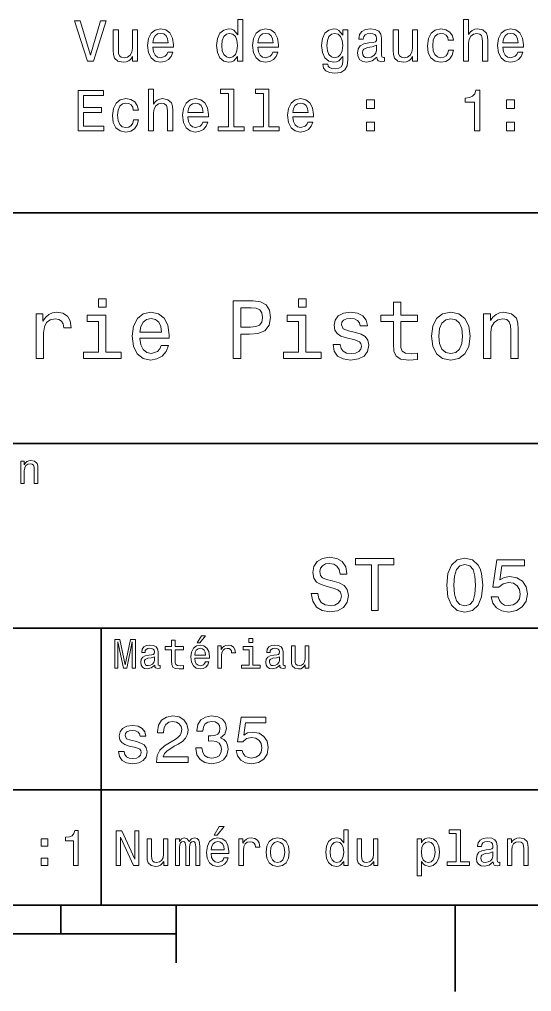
# Model space of a CAD drawing. Extents: x 0 to 297, y 0 to 210.
# Drawn here: x 184.9 to 229.3, y 2.5 to 86.8 of the extents above; entities that cross this region are included whole.
import ezdxf

# ---------------------------------------------------------------- set-up
doc = ezdxf.new("R2010")
doc.units = 0

msp = doc.modelspace()

# ---------------------------------------------------------------- linework, layer by layer
at = {"color": 7, "lineweight": 35}
for p, q in [((97, 70), (287, 70)), ((162, 50), (287, 50)), ((162, 34), (287, 34)), ((162, 20), (287, 20)), ((10, 10), (287, 10)), ((97, 10), (287, 10)), ((98.5, 7.5), (198.5, 7.5))]:
    msp.add_line(p, q, dxfattribs=at)
at = {"color": 7, "lineweight": 35, "ltscale": 0.35}
msp.add_line((192, 20), (192, 34), dxfattribs=at)
at = {"color": 7, "lineweight": 35, "ltscale": 0.25}
msp.add_line((192, 10), (192, 20), dxfattribs=at)
at = {"color": 7, "lineweight": 35, "ltscale": 0.0625}
msp.add_line((188.5, 10), (188.5, 7.5), dxfattribs=at)
at = {"color": 7, "lineweight": 35, "ltscale": 0.125}
msp.add_line((198.5, 10), (198.5, 5), dxfattribs=at)
at = {"color": 7, "lineweight": 35, "ltscale": 0.1875}
msp.add_line((222.699997, 10), (222.699997, 2.5), dxfattribs=at)
at = {"color": 7, "lineweight": 13}
for points in [[(191.955124, 86.64843), (191.077591, 83.667885), (190.174866, 86.64843), (189.695755, 86.64843), (190.825439, 83.143387), (191.329758, 83.143387), (192.434219, 86.64843)], [(203.84201, 83.561974), (203.84201, 83.143387), (204.285812, 83.143387), (204.285812, 86.764427), (203.847046, 86.764427), (203.847046, 85.438057), (203.509155, 85.821342), (203.302383, 85.912117), (203.065353, 85.947418), (202.636673, 85.846558), (202.303818, 85.564133), (202.08696, 85.110245), (202.011322, 84.500015), (202.08696, 83.889786), (202.303818, 83.430847), (202.636673, 83.143387), (203.065353, 83.047569), (203.302383, 83.08287), (203.514191, 83.173645)], [(223.429901, 83.143387), (223.873703, 83.143387), (223.873703, 84.706787), (223.919098, 85.064857), (224.065338, 85.327103), (224.292297, 85.488487), (224.594879, 85.549004), (224.83696, 85.498573), (224.988251, 85.362404), (225.063904, 85.13546), (225.089127, 84.83287), (225.089127, 83.143387), (225.532928, 83.143387), (225.532928, 84.923645), (225.512756, 85.281715), (225.421967, 85.579269), (225.12442, 85.851601), (224.660446, 85.947418), (224.408295, 85.912117), (224.191437, 85.816299), (224.009872, 85.665001), (223.873703, 85.458229), (223.873703, 86.764427), (223.429901, 86.764427)], [(195.157562, 85.851601), (194.71376, 85.851601), (194.71376, 84.2882), (194.66333, 83.925087), (194.517075, 83.662842), (194.290131, 83.501457), (193.992584, 83.451027), (193.755554, 83.491371), (193.604248, 83.612404), (193.518524, 83.819176), (193.498352, 84.111687), (193.498352, 85.851601), (193.054535, 85.851601), (193.054535, 84.071342), (193.069672, 83.713272), (193.165497, 83.415718), (193.458008, 83.143387), (193.927017, 83.047569), (194.179184, 83.08287), (194.396042, 83.173645), (194.582642, 83.329987), (194.733932, 83.556931), (194.733932, 83.143387), (195.157562, 83.143387)], [(196.494019, 84.368889), (198.269241, 84.368889), (198.274277, 84.575661), (198.193588, 85.155632), (197.971695, 85.589355), (197.618668, 85.851601), (197.149643, 85.947418), (196.690704, 85.846558), (196.337677, 85.564133), (196.110733, 85.105202), (196.030045, 84.500015), (196.105698, 83.8797), (196.332642, 83.425804), (196.680618, 83.143387), (197.134521, 83.047569), (197.527893, 83.113129), (197.850647, 83.284599), (198.087677, 83.556931), (198.223846, 83.920044), (197.785095, 83.920044), (197.694305, 83.718315), (197.563187, 83.567017), (197.189987, 83.445984), (196.902527, 83.501457), (196.685669, 83.677971), (196.544449, 83.965431), (196.494019, 84.35376)], [(196.494019, 84.742088), (196.5495, 85.090073), (196.685669, 85.347275), (196.892441, 85.503616), (197.16478, 85.55909), (197.432068, 85.503616), (197.63884, 85.347275), (197.764923, 85.090073), (197.810303, 84.742088)], [(203.140991, 85.549004), (203.433502, 85.478401), (203.655411, 85.281715), (203.78653, 84.953903), (203.83696, 84.500015), (203.78653, 84.041084), (203.655411, 83.713272), (203.433502, 83.511543), (203.140991, 83.445984), (202.863617, 83.511543), (202.65181, 83.713272), (202.51059, 84.046127), (202.46521, 84.500015), (202.51059, 84.94886), (202.65181, 85.276672), (202.863617, 85.478401)], [(205.602097, 84.368889), (207.377304, 84.368889), (207.382355, 84.575661), (207.301666, 85.155632), (207.079758, 85.589355), (206.72673, 85.851601), (206.257721, 85.947418), (205.798782, 85.846558), (205.445755, 85.564133), (205.218811, 85.105202), (205.138123, 84.500015), (205.21376, 83.8797), (205.440704, 83.425804), (205.788696, 83.143387), (206.242584, 83.047569), (206.635956, 83.113129), (206.958725, 83.284599), (207.195755, 83.556931), (207.331924, 83.920044), (206.893158, 83.920044), (206.802383, 83.718315), (206.671265, 83.567017), (206.298065, 83.445984), (206.01059, 83.501457), (205.793732, 83.677971), (205.652527, 83.965431), (205.602097, 84.35376)], [(205.602097, 84.742088), (205.657562, 85.090073), (205.793732, 85.347275), (206.000504, 85.503616), (206.272842, 85.55909), (206.540131, 85.503616), (206.746902, 85.347275), (206.872986, 85.090073), (206.918381, 84.742088)], [(213.393875, 83.264427), (213.393875, 85.851601), (212.970245, 85.851601), (212.970245, 85.412842), (212.622269, 85.811256), (212.410446, 85.912117), (212.173416, 85.947418), (211.744751, 85.846558), (211.411896, 85.564133), (211.195038, 85.110245), (211.119385, 84.500015), (211.195038, 83.884743), (211.411896, 83.430847), (211.744751, 83.143387), (212.173416, 83.047569), (212.415497, 83.08287), (212.617218, 83.173645), (212.970245, 83.556931), (212.970245, 83.173645), (212.929901, 82.871056), (212.818954, 82.65419), (212.607132, 82.528114), (212.289413, 82.482727), (212.012039, 82.512985), (211.815353, 82.588631), (211.699356, 82.719757), (211.664063, 82.896271), (211.235382, 82.896271), (211.235382, 82.876099), (211.300934, 82.553329), (211.50267, 82.311256), (211.825439, 82.154915), (212.264191, 82.099442), (212.788696, 82.175087), (213.136673, 82.386902), (213.333359, 82.755058)], [(211.578323, 84.500015), (211.623703, 84.94886), (211.759872, 85.281715), (211.971695, 85.478401), (212.25412, 85.549004), (212.551666, 85.478401), (212.77356, 85.281715), (212.909729, 84.94886), (212.960159, 84.500015), (212.909729, 84.041084), (212.77356, 83.713272), (212.551666, 83.511543), (212.25412, 83.445984), (211.971695, 83.511543), (211.759872, 83.713272), (211.623703, 84.046127)], [(215.930618, 83.496414), (215.930618, 83.481285), (215.955841, 83.309814), (216.031494, 83.188774), (216.349213, 83.092957), (216.596329, 83.133301), (216.596329, 83.476242), (216.490417, 83.461113), (216.349213, 83.526672), (216.32399, 83.728401), (216.32399, 85.130417), (216.263474, 85.488487), (216.08696, 85.740646), (215.779327, 85.891945), (215.345612, 85.947418), (214.921982, 85.886902), (214.609299, 85.715431), (214.412613, 85.448143), (214.347046, 85.095116), (214.347046, 85.064857), (214.745468, 85.064857), (214.780762, 85.276672), (214.891724, 85.427971), (215.073273, 85.518745), (215.330475, 85.554047), (215.577606, 85.528831), (215.754105, 85.453186), (215.860016, 85.32206), (215.895325, 85.140503), (215.875153, 84.928688), (215.794464, 84.822784), (215.592728, 84.772346), (215.214478, 84.732002), (214.780762, 84.641228), (214.473129, 84.479843), (214.29158, 84.227684), (214.236099, 83.854485), (214.28653, 83.521629), (214.442871, 83.274513), (214.695038, 83.118172), (215.043015, 83.062698), (215.512039, 83.168602)], [(219.445755, 85.851601), (219.001953, 85.851601), (219.001953, 84.2882), (218.951523, 83.925087), (218.805267, 83.662842), (218.578323, 83.501457), (218.280762, 83.451027), (218.043732, 83.491371), (217.892441, 83.612404), (217.806702, 83.819176), (217.78653, 84.111687), (217.78653, 85.851601), (217.342728, 85.851601), (217.342728, 84.071342), (217.357849, 83.713272), (217.453674, 83.415718), (217.746185, 83.143387), (218.21521, 83.047569), (218.467361, 83.08287), (218.684219, 83.173645), (218.870819, 83.329987), (219.022125, 83.556931), (219.022125, 83.143387), (219.445755, 83.143387)], [(222.118668, 84.953903), (222.557419, 84.953903), (222.466644, 85.357361), (222.249786, 85.675087), (221.911896, 85.871773), (221.473129, 85.947418), (220.988983, 85.846558), (220.620819, 85.564133), (220.38884, 85.105202), (220.308136, 84.489929), (220.383789, 83.8797), (220.610733, 83.425804), (220.968811, 83.143387), (221.458008, 83.047569), (221.891724, 83.123215), (222.229614, 83.33503), (222.461609, 83.667885), (222.562469, 84.111687), (222.13884, 84.111687), (222.063187, 83.829269), (221.921982, 83.617447), (221.720245, 83.486328), (221.473129, 83.445984), (221.165497, 83.511543), (220.943588, 83.713272), (220.807419, 84.041084), (220.762039, 84.505058), (220.807419, 84.958946), (220.948639, 85.286758), (221.175583, 85.488487), (221.473129, 85.55909), (221.735382, 85.513702), (221.932068, 85.397713), (222.063187, 85.20607)], [(226.854248, 84.368889), (228.629471, 84.368889), (228.634506, 84.575661), (228.553818, 85.155632), (228.331909, 85.589355), (227.978882, 85.851601), (227.509872, 85.947418), (227.050934, 85.846558), (226.697906, 85.564133), (226.470963, 85.105202), (226.390274, 84.500015), (226.465927, 83.8797), (226.692871, 83.425804), (227.040848, 83.143387), (227.494736, 83.047569), (227.888123, 83.113129), (228.210876, 83.284599), (228.447906, 83.556931), (228.584076, 83.920044), (228.145325, 83.920044), (228.054535, 83.718315), (227.923416, 83.567017), (227.550217, 83.445984), (227.262756, 83.501457), (227.045898, 83.677971), (226.904678, 83.965431), (226.854248, 84.35376)], [(226.854248, 84.742088), (226.909729, 85.090073), (227.045898, 85.347275), (227.25267, 85.503616), (227.524994, 85.55909), (227.792297, 85.503616), (227.999069, 85.347275), (228.125153, 85.090073), (228.170532, 84.742088)], [(215.880188, 84.091515), (215.819672, 83.829269), (215.658295, 83.627533), (215.416214, 83.496414), (215.118668, 83.451027), (214.927017, 83.476242), (214.790848, 83.556931), (214.705124, 83.698143), (214.679901, 83.894829), (214.700073, 84.071342), (214.780762, 84.197418), (215.103531, 84.338631), (215.512039, 84.399147), (215.880188, 84.520187)], [(190.018524, 77.096558), (192.237534, 77.096558), (192.237534, 77.520187), (190.482498, 77.520187), (190.482498, 78.705345), (192.045898, 78.705345), (192.045898, 79.123932), (190.482498, 79.123932), (190.482498, 80.172928), (192.197189, 80.172928), (192.197189, 80.596558), (190.018524, 80.596558)], [(196.105698, 77.096558), (196.5495, 77.096558), (196.5495, 78.659958), (196.594894, 79.018028), (196.741135, 79.280273), (196.968094, 79.441658), (197.270676, 79.502174), (197.512756, 79.451744), (197.664047, 79.315575), (197.7397, 79.088631), (197.764923, 78.786041), (197.764923, 77.096558), (198.208725, 77.096558), (198.208725, 78.876816), (198.188553, 79.234886), (198.097763, 79.53244), (197.800217, 79.804771), (197.336243, 79.900589), (197.084076, 79.865288), (196.867218, 79.76947), (196.685669, 79.618172), (196.5495, 79.4114), (196.5495, 80.717598), (196.105698, 80.717598)], [(203.060303, 80.344398), (203.060303, 77.469757), (202.147476, 77.469757), (202.147476, 77.096558), (204.411896, 77.096558), (204.411896, 77.469757), (203.504105, 77.469757), (203.504105, 80.717598), (202.364334, 80.717598), (202.364334, 80.344398)], [(206.096329, 80.344398), (206.096329, 77.469757), (205.183502, 77.469757), (205.183502, 77.096558), (207.447906, 77.096558), (207.447906, 77.469757), (206.540131, 77.469757), (206.540131, 80.717598), (205.40036, 80.717598), (205.40036, 80.344398)], [(224.383072, 77.096558), (224.84201, 77.096558), (224.84201, 80.621773), (224.499069, 80.621773), (224.408295, 80.31414), (224.22673, 80.107361), (223.949356, 79.986328), (223.566071, 79.945984), (223.566071, 79.587914), (224.383072, 79.587914)], [(194.794449, 78.907074), (195.233215, 78.907074), (195.142441, 79.310532), (194.925583, 79.628258), (194.587677, 79.824944), (194.148926, 79.900589), (193.66478, 79.799728), (193.296616, 79.517303), (193.064636, 79.058372), (192.983932, 78.4431), (193.059586, 77.83287), (193.28653, 77.378975), (193.644592, 77.096558), (194.133789, 77.00074), (194.567505, 77.076385), (194.905411, 77.2882), (195.13739, 77.621056), (195.238266, 78.064857), (194.814636, 78.064857), (194.738983, 77.78244), (194.597763, 77.570618), (194.396042, 77.439499), (194.148926, 77.399155), (193.841293, 77.464714), (193.619385, 77.666443), (193.483215, 77.994255), (193.43782, 78.458229), (193.483215, 78.912117), (193.62442, 79.239929), (193.851379, 79.441658), (194.148926, 79.51226), (194.411163, 79.466873), (194.607849, 79.350883), (194.738983, 79.159241)], [(199.530045, 78.32206), (201.305267, 78.32206), (201.310303, 78.528831), (201.229614, 79.108803), (201.007706, 79.542526), (200.654694, 79.804771), (200.185669, 79.900589), (199.72673, 79.799728), (199.373703, 79.517303), (199.146759, 79.058372), (199.066071, 78.453186), (199.141724, 77.83287), (199.368668, 77.378975), (199.716644, 77.096558), (200.170532, 77.00074), (200.563904, 77.066299), (200.886673, 77.23777), (201.123703, 77.510101), (201.259872, 77.873215), (200.821106, 77.873215), (200.730331, 77.671486), (200.599213, 77.520187), (200.226013, 77.399155), (199.938553, 77.454628), (199.721695, 77.631142), (199.580475, 77.918602), (199.530045, 78.306931)], [(199.530045, 78.695259), (199.585526, 79.043243), (199.721695, 79.300446), (199.928467, 79.456787), (200.20079, 79.51226), (200.468094, 79.456787), (200.674866, 79.300446), (200.800934, 79.043243), (200.846329, 78.695259)], [(208.638123, 78.32206), (210.41333, 78.32206), (210.418381, 78.528831), (210.337677, 79.108803), (210.115784, 79.542526), (209.762756, 79.804771), (209.293732, 79.900589), (208.834808, 79.799728), (208.481781, 79.517303), (208.254837, 79.058372), (208.174133, 78.453186), (208.249786, 77.83287), (208.47673, 77.378975), (208.824722, 77.096558), (209.27861, 77.00074), (209.671982, 77.066299), (209.994751, 77.23777), (210.231781, 77.510101), (210.36795, 77.873215), (209.929184, 77.873215), (209.838409, 77.671486), (209.707275, 77.520187), (209.334076, 77.399155), (209.046616, 77.454628), (208.829758, 77.631142), (208.688553, 77.918602), (208.638123, 78.306931)], [(208.638123, 78.695259), (208.693588, 79.043243), (208.829758, 79.300446), (209.03653, 79.456787), (209.308868, 79.51226), (209.576157, 79.456787), (209.782928, 79.300446), (209.909012, 79.043243), (209.954407, 78.695259)], [(215.017792, 79.053329), (215.71376, 79.053329), (215.71376, 79.804771), (215.017792, 79.804771)], [(227.161896, 79.053329), (227.857849, 79.053329), (227.857849, 79.804771), (227.161896, 79.804771)], [(215.017792, 77.096558), (215.71376, 77.096558), (215.71376, 77.848), (215.017792, 77.848)], [(227.161896, 77.096558), (227.857849, 77.096558), (227.857849, 77.848), (227.161896, 77.848)], [(192.439484, 62.554031), (191.769455, 62.554031), (191.769455, 61.833572), (192.439484, 61.833572)], [(203.462524, 57.381123), (204.125351, 57.381123), (204.125351, 59.492073), (204.860229, 59.492073), (205.602295, 59.528095), (206.193085, 59.780258), (206.574921, 60.270172), (206.704605, 60.940201), (206.603745, 61.559795), (206.315552, 62.013687), (205.840057, 62.287464), (205.191635, 62.381123), (203.462524, 62.381123)], [(209.788177, 62.554031), (209.118149, 62.554031), (209.118149, 61.833572), (209.788177, 61.833572)], [(205.01152, 61.76873), (205.443802, 61.725502), (205.760803, 61.588615), (205.94812, 61.336452), (206.01297, 60.940201), (205.940918, 60.522331), (205.746399, 60.270172), (205.414978, 60.140488), (204.96109, 60.104465), (204.125351, 60.104465), (204.125351, 61.76873)], [(217.353027, 60.579971), (217.353027, 58.64193), (217.396255, 58.015129), (217.597992, 57.582851), (218.001434, 57.330688), (218.685883, 57.244236), (219.43515, 57.280258), (219.43515, 57.827808), (218.887604, 57.78458), (218.390488, 57.842216), (218.123917, 58.022331), (218.008652, 58.324928), (217.98703, 58.75), (217.98703, 60.579971), (219.43515, 60.579971), (219.43515, 61.120316), (217.98703, 61.120316), (217.98703, 62.251438), (217.353027, 62.251438), (217.353027, 61.120316), (216.257935, 61.120316), (216.257935, 60.579971)], [(186.380402, 57.381123), (187.014404, 57.381123), (187.014404, 59.592937), (187.079254, 60.12608), (187.273773, 60.507923), (187.590775, 60.738472), (188.015854, 60.817722), (188.332855, 60.767288), (188.570602, 60.623199), (188.714691, 60.378242), (188.765121, 60.046829), (189.406342, 60.046829), (189.319885, 60.630402), (189.082123, 61.048271), (188.685883, 61.30043), (188.145538, 61.386887), (187.778091, 61.32925), (187.46109, 61.185158), (187.180115, 60.940201), (186.956772, 60.608788), (186.956772, 61.25), (186.380402, 61.25)], [(192.417862, 57.914265), (192.417862, 61.120316), (190.789627, 61.120316), (190.789627, 60.579971), (191.783859, 60.579971), (191.783859, 57.914265), (190.48703, 57.914265), (190.48703, 57.381123), (193.729111, 57.381123), (193.729111, 57.914265)], [(195.37175, 59.131844), (197.907776, 59.131844), (197.914978, 59.427231), (197.799713, 60.255764), (197.482712, 60.875359), (196.978378, 61.25), (196.30835, 61.386887), (195.65274, 61.242794), (195.148407, 60.839336), (194.824203, 60.183716), (194.708923, 59.319164), (194.817001, 58.432995), (195.141205, 57.78458), (195.638321, 57.381123), (196.286743, 57.244236), (196.848694, 57.337894), (197.309799, 57.582851), (197.648407, 57.971901), (197.842941, 58.490631), (197.216141, 58.490631), (197.086456, 58.20245), (196.899139, 57.986309), (196.365997, 57.8134), (195.955322, 57.892651), (195.645538, 58.14481), (195.443802, 58.555473), (195.37175, 59.110229)], [(195.37175, 59.664986), (195.451004, 60.162102), (195.645538, 60.529537), (195.940918, 60.75288), (196.329971, 60.83213), (196.711807, 60.75288), (197.007202, 60.529537), (197.187317, 60.162102), (197.252167, 59.664986)], [(209.766571, 57.914265), (209.766571, 61.120316), (208.138321, 61.120316), (208.138321, 60.579971), (209.132568, 60.579971), (209.132568, 57.914265), (207.835724, 57.914265), (207.835724, 57.381123), (211.077805, 57.381123), (211.077805, 57.914265)], [(214.060516, 59.636166), (213.44812, 59.780258), (212.994232, 59.945965), (212.842941, 60.28458), (212.886169, 60.522331), (213.03746, 60.695244), (213.282425, 60.803314), (213.635437, 60.846542), (213.97406, 60.803314), (214.240631, 60.67363), (214.413544, 60.479107), (214.485596, 60.219738), (215.105194, 60.219738), (215.105194, 60.23415), (214.997116, 60.70245), (214.701721, 61.069885), (214.240631, 61.30043), (213.635437, 61.386887), (213.023056, 61.30043), (212.57637, 61.062679), (212.29538, 60.709652), (212.208939, 60.262966), (212.273773, 59.830688), (212.475494, 59.528095), (212.806915, 59.311958), (213.289627, 59.16066), (213.995682, 58.987751), (214.427948, 58.807636), (214.543228, 58.663544), (214.586456, 58.447407), (214.521606, 58.180836), (214.348694, 57.979107), (214.067719, 57.849422), (213.693085, 57.806194), (213.296829, 57.849422), (213.008636, 58.000721), (212.814117, 58.245674), (212.734863, 58.584293), (212.122482, 58.584293), (212.223343, 58.007923), (212.518738, 57.590057), (212.98703, 57.337894), (213.635437, 57.244236), (214.312683, 57.337894), (214.809799, 57.590057), (215.112396, 57.993515), (215.220459, 58.519451), (215.141205, 58.973343), (214.917862, 59.283138), (214.55043, 59.484871)], [(220.65274, 59.311958), (220.768005, 58.432995), (221.099426, 57.78458), (221.625366, 57.381123), (222.331421, 57.244236), (223.030258, 57.381123), (223.556198, 57.777374), (223.887604, 58.425793), (224.010086, 59.311958), (223.887604, 60.190922), (223.556198, 60.846542), (223.030258, 61.242794), (222.331421, 61.386887), (221.625366, 61.242794), (221.099426, 60.839336), (220.768005, 60.190922)], [(221.301147, 59.319164), (221.365997, 59.967579), (221.567719, 60.435879), (221.891937, 60.72406), (222.331421, 60.824928), (222.763687, 60.72406), (223.087891, 60.443081), (223.289627, 59.967579), (223.361679, 59.319164), (223.289627, 58.663544), (223.087891, 58.188038), (222.763687, 57.899853), (222.331421, 57.806194), (221.891937, 57.899853), (221.567719, 58.188038), (221.365997, 58.663544)], [(225.177246, 57.381123), (225.811249, 57.381123), (225.811249, 59.614552), (225.876083, 60.12608), (226.085022, 60.500717), (226.409225, 60.731266), (226.841507, 60.817722), (227.187317, 60.745674), (227.403458, 60.551151), (227.511536, 60.226944), (227.547546, 59.794666), (227.547546, 57.381123), (228.181564, 57.381123), (228.181564, 59.924351), (228.15274, 60.435879), (228.023056, 60.86095), (227.597992, 61.25), (226.935165, 61.386887), (226.567719, 61.336452), (226.257935, 61.199566), (225.991364, 60.969017), (225.782425, 60.659222), (225.782425, 61.25), (225.177246, 61.25)], [(185.024506, 46.530979), (185.341492, 46.530979), (185.341492, 47.647694), (185.373917, 47.903458), (185.478394, 48.090778), (185.640488, 48.206051), (185.856628, 48.249279), (186.029541, 48.213257), (186.137604, 48.115993), (186.19165, 47.953888), (186.209656, 47.737751), (186.209656, 46.530979), (186.526657, 46.530979), (186.526657, 47.802593), (186.512253, 48.058357), (186.447403, 48.270893), (186.234879, 48.465416), (185.903458, 48.533859), (185.719742, 48.508644), (185.56485, 48.440201), (185.431564, 48.324928), (185.327087, 48.170029), (185.327087, 48.465416), (185.024506, 48.465416)], [(210.8134, 37.015129), (210.223343, 37.015129), (210.353027, 36.327808), (210.677231, 35.822044), (211.176514, 35.517288), (211.850861, 35.407059), (212.518738, 35.510807), (213.018021, 35.796108), (213.335739, 36.243515), (213.452454, 36.833572), (213.355194, 37.365273), (213.082855, 37.708931), (212.641937, 37.935879), (212.05188, 38.104465), (211.546112, 38.227665), (211.215424, 38.370316), (211.027374, 38.577808), (210.969025, 38.902016), (211.027374, 39.193802), (211.195969, 39.414265), (211.455338, 39.5634), (211.811966, 39.615273), (212.175079, 39.55043), (212.460373, 39.375359), (212.648422, 39.083572), (212.739197, 38.688038), (213.329254, 38.688038), (213.329254, 38.701008), (213.22551, 39.310516), (212.920746, 39.764408), (212.440918, 40.049709), (211.792511, 40.146973), (211.208939, 40.049709), (210.755051, 39.777374), (210.463257, 39.355907), (210.359512, 38.811237), (210.443802, 38.324928), (210.690201, 37.994236), (211.079254, 37.773773), (211.610947, 37.605186), (212.136169, 37.456051), (212.531708, 37.3134), (212.771622, 37.105907), (212.855911, 36.76873), (212.778107, 36.425072), (212.577087, 36.165707), (212.272339, 36.003601), (211.876801, 35.951729), (211.435883, 36.023052), (211.098709, 36.230545), (210.884735, 36.567722)], [(215.443085, 35.530258), (216.039627, 35.530258), (216.039627, 39.485588), (217.401306, 39.485588), (217.401306, 40.030258), (214.074936, 40.030258), (214.074936, 39.485588), (215.443085, 39.485588)], [(221.985596, 37.728386), (222.082855, 36.710373), (222.387604, 35.98415), (222.873917, 35.543228), (223.548279, 35.400574), (224.216141, 35.543228), (224.702454, 35.98415), (225.000717, 36.710373), (225.104462, 37.728386), (225.000717, 38.739914), (224.877518, 39.14193), (224.702454, 39.472622), (224.216141, 39.913544), (223.548279, 40.062679), (222.873917, 39.913544), (222.387604, 39.466137), (222.082855, 38.739914)], [(225.843658, 36.703888), (225.986313, 36.172188), (226.304031, 35.757202), (226.770905, 35.497837), (227.367432, 35.400574), (228.022339, 35.517288), (228.534592, 35.835014), (228.858795, 36.340778), (228.981995, 36.989193), (228.871765, 37.592216), (228.560516, 38.065559), (228.074219, 38.370316), (227.445251, 38.480545), (226.958939, 38.402737), (226.582855, 38.188759), (226.764404, 39.401295), (228.735596, 39.401295), (228.735596, 39.932995), (226.329971, 39.932995), (225.973343, 37.546829), (226.492081, 37.546829), (226.868164, 37.851585), (227.347992, 37.961815), (227.76297, 37.890488), (228.080688, 37.682995), (228.281708, 37.365273), (228.353027, 36.956772), (228.281708, 36.548271), (228.074219, 36.230545), (227.756485, 36.029537), (227.347992, 35.958214), (227.004333, 36.003601), (226.73848, 36.152737), (226.543945, 36.386166), (226.446686, 36.703888)], [(222.608078, 37.728386), (222.659943, 38.512966), (222.822052, 39.077087), (223.113831, 39.40778), (223.548279, 39.524494), (223.976227, 39.40778), (224.268021, 39.077087), (224.430115, 38.512966), (224.481995, 37.728386), (224.430115, 36.937317), (224.268021, 36.373199), (223.976227, 36.042507), (223.548279, 35.932274), (223.113831, 36.042507), (222.822052, 36.373199), (222.659943, 36.937317)], [(193.183716, 30.530979), (193.46109, 30.530979), (193.46109, 32.80043), (193.929398, 30.530979), (194.239197, 30.530979), (194.703888, 32.80043), (194.703888, 30.530979), (194.984863, 30.530979), (194.984863, 33.030979), (194.545395, 33.030979), (194.08429, 30.826368), (193.626801, 33.030979), (193.183716, 33.030979)], [(198.100861, 32.130402), (198.100861, 31.161383), (198.122482, 30.847982), (198.223343, 30.631844), (198.425079, 30.505762), (198.767288, 30.462536), (199.141937, 30.480547), (199.141937, 30.754322), (198.868149, 30.732708), (198.619598, 30.761526), (198.486313, 30.851583), (198.42868, 31.002882), (198.417862, 31.215418), (198.417862, 32.130402), (199.141937, 32.130402), (199.141937, 32.400574), (198.417862, 32.400574), (198.417862, 32.966137), (198.100861, 32.966137), (198.100861, 32.400574), (197.553314, 32.400574), (197.553314, 32.130402)], [(200.341492, 32.728386), (200.554031, 32.728386), (201.054749, 33.340778), (200.701736, 33.340778)], [(205.161377, 33.117435), (204.82637, 33.117435), (204.82637, 32.757202), (205.161377, 32.757202)], [(196.656342, 30.78314), (196.656342, 30.772333), (196.674347, 30.649855), (196.728394, 30.5634), (196.955338, 30.494957), (197.131851, 30.523775), (197.131851, 30.768732), (197.056198, 30.757925), (196.955338, 30.804754), (196.937317, 30.948847), (196.937317, 31.950287), (196.894089, 32.206051), (196.768005, 32.386166), (196.548264, 32.494236), (196.23848, 32.533859), (195.935883, 32.490635), (195.71254, 32.368156), (195.572052, 32.177231), (195.525223, 31.925072), (195.525223, 31.903458), (195.809799, 31.903458), (195.835022, 32.054756), (195.914261, 32.162823), (196.043945, 32.227665), (196.227661, 32.25288), (196.404175, 32.234871), (196.530258, 32.180836), (196.605911, 32.087173), (196.631119, 31.957493), (196.616714, 31.806194), (196.559082, 31.730547), (196.414978, 31.694523), (196.144806, 31.665705), (195.835022, 31.600864), (195.61528, 31.48559), (195.485596, 31.305475), (195.445969, 31.038904), (195.481995, 30.801151), (195.593658, 30.62464), (195.773773, 30.512968), (196.022339, 30.473343), (196.357346, 30.54899)], [(200.121765, 31.40634), (201.389771, 31.40634), (201.393372, 31.554033), (201.335739, 31.9683), (201.177231, 32.278099), (200.925079, 32.465416), (200.590057, 32.533859), (200.262253, 32.461815), (200.010086, 32.260086), (199.847977, 31.932276), (199.790344, 31.5), (199.844376, 31.056915), (200.006485, 30.732708), (200.255051, 30.530979), (200.579254, 30.462536), (200.860229, 30.509365), (201.090775, 30.631844), (201.260086, 30.826368), (201.357346, 31.085733), (201.043945, 31.085733), (200.979111, 30.941643), (200.885452, 30.833572), (200.618881, 30.747118), (200.413544, 30.786743), (200.258652, 30.912823), (200.157776, 31.118155), (200.121765, 31.395533)], [(200.121765, 31.672911), (200.161377, 31.921469), (200.258652, 32.105186), (200.406342, 32.216858), (200.600861, 32.256485), (200.791794, 32.216858), (200.939484, 32.105186), (201.029541, 31.921469), (201.061966, 31.672911)], [(202.131851, 30.530979), (202.448853, 30.530979), (202.448853, 31.636887), (202.481262, 31.903458), (202.578537, 32.094379), (202.73703, 32.209652), (202.94957, 32.249279), (203.108063, 32.224064), (203.226944, 32.152016), (203.298996, 32.029537), (203.324203, 31.863832), (203.644806, 31.863832), (203.601593, 32.155621), (203.482712, 32.364552), (203.284576, 32.490635), (203.014404, 32.533859), (202.830688, 32.505043), (202.672195, 32.432995), (202.531708, 32.310516), (202.420029, 32.144814), (202.420029, 32.465416), (202.131851, 32.465416)], [(205.150574, 30.79755), (205.150574, 32.400574), (204.336456, 32.400574), (204.336456, 32.130402), (204.833572, 32.130402), (204.833572, 30.79755), (204.185165, 30.79755), (204.185165, 30.530979), (205.806198, 30.530979), (205.806198, 30.79755)], [(207.499283, 30.78314), (207.499283, 30.772333), (207.517288, 30.649855), (207.57132, 30.5634), (207.798264, 30.494957), (207.974777, 30.523775), (207.974777, 30.768732), (207.899139, 30.757925), (207.798264, 30.804754), (207.780258, 30.948847), (207.780258, 31.950287), (207.73703, 32.206051), (207.610947, 32.386166), (207.391205, 32.494236), (207.081406, 32.533859), (206.778824, 32.490635), (206.555481, 32.368156), (206.414978, 32.177231), (206.368149, 31.925072), (206.368149, 31.903458), (206.65274, 31.903458), (206.677948, 32.054756), (206.757202, 32.162823), (206.886887, 32.227665), (207.070602, 32.25288), (207.247116, 32.234871), (207.373199, 32.180836), (207.448853, 32.087173), (207.47406, 31.957493), (207.459656, 31.806194), (207.402023, 31.730547), (207.257919, 31.694523), (206.987747, 31.665705), (206.677948, 31.600864), (206.458206, 31.48559), (206.328537, 31.305475), (206.28891, 31.038904), (206.324921, 30.801151), (206.4366, 30.62464), (206.616714, 30.512968), (206.86528, 30.473343), (207.200287, 30.54899)], [(210.010086, 32.465416), (209.693085, 32.465416), (209.693085, 31.348703), (209.657059, 31.089336), (209.552597, 30.902016), (209.390488, 30.786743), (209.177948, 30.750719), (209.008636, 30.779539), (208.900574, 30.865993), (208.83934, 31.013687), (208.824921, 31.222622), (208.824921, 32.465416), (208.507919, 32.465416), (208.507919, 31.193804), (208.518738, 30.93804), (208.587173, 30.725504), (208.796112, 30.530979), (209.131119, 30.462536), (209.311234, 30.487751), (209.466141, 30.552593), (209.599426, 30.664265), (209.707489, 30.826368), (209.707489, 30.530979), (210.010086, 30.530979)], [(196.620316, 31.208212), (196.577087, 31.020893), (196.461823, 30.876801), (196.28891, 30.78314), (196.07637, 30.750719), (195.939484, 30.768732), (195.842224, 30.826368), (195.780975, 30.927233), (195.76297, 31.067722), (195.777374, 31.193804), (195.835022, 31.283861), (196.065567, 31.384726), (196.357346, 31.427954), (196.620316, 31.514408)], [(207.463257, 31.208212), (207.420029, 31.020893), (207.304749, 30.876801), (207.131851, 30.78314), (206.919312, 30.750719), (206.782425, 30.768732), (206.68515, 30.826368), (206.623917, 30.927233), (206.605911, 31.067722), (206.620316, 31.193804), (206.677948, 31.283861), (206.908508, 31.384726), (207.200287, 31.427954), (207.463257, 31.514408)], [(196.798264, 22.360231), (199.547546, 22.360231), (199.547546, 22.855909), (197.374634, 22.855909), (197.495682, 23.126802), (197.703171, 23.351585), (198.342941, 23.760807), (198.682999, 23.933718), (199.0634, 24.181557), (199.33429, 24.469742), (199.489914, 24.809799), (199.547546, 25.195967), (199.44957, 25.680117), (199.17868, 26.06052), (198.763687, 26.302595), (198.227661, 26.38905), (197.674347, 26.291067), (197.253601, 26.020174), (196.982712, 25.587896), (196.890488, 25.017292), (196.890488, 24.9366), (197.414978, 24.9366), (197.414978, 24.98271), (197.466858, 25.374641), (197.622482, 25.662825), (197.870316, 25.847263), (198.198853, 25.910664), (198.533142, 25.853027), (198.780975, 25.708935), (198.942368, 25.48415), (199, 25.201729), (198.959656, 24.9366), (198.850143, 24.711817), (198.66571, 24.51585), (198.412109, 24.342941), (198.072052, 24.158503), (197.507202, 23.801153), (197.109512, 23.42075), (196.873199, 22.959656), (196.798264, 22.377522)], [(200.221909, 23.616716), (200.221909, 23.57637), (200.314117, 23.023056), (200.585022, 22.60807), (201.01152, 22.342941), (201.57637, 22.244957), (202.175797, 22.342941), (202.625366, 22.596542), (202.913544, 23), (203.017288, 23.518732), (202.971176, 23.858791), (202.844376, 24.135448), (202.636887, 24.348703), (202.360229, 24.504324), (202.734863, 24.815563), (202.867432, 25.311239), (202.780975, 25.760807), (202.533142, 26.100864), (202.129684, 26.314121), (201.57637, 26.38905), (201.057632, 26.296831), (200.659943, 26.043228), (200.400574, 25.639771), (200.314117, 25.103746), (200.314117, 25.063402), (200.827087, 25.063402), (200.873199, 25.432278), (201.023056, 25.697407), (201.265137, 25.858791), (201.605194, 25.916428), (201.904892, 25.870317), (202.123917, 25.749281), (202.256485, 25.553314), (202.30835, 25.288185), (202.256485, 25.005764), (202.118149, 24.815563), (201.876083, 24.700289), (201.547546, 24.665707), (201.322769, 24.671471), (201.322769, 24.216139), (201.605194, 24.227667), (201.968292, 24.175793), (202.239197, 24.037464), (202.400574, 23.812681), (202.458206, 23.518732), (202.394806, 23.184439), (202.227661, 22.9366), (201.96254, 22.780981), (201.610947, 22.729107), (201.247833, 22.786745), (200.982712, 22.959656), (200.815567, 23.236313), (200.752167, 23.616716)], [(203.714691, 23.40346), (203.841492, 22.930836), (204.123917, 22.56196), (204.53891, 22.331413), (205.069168, 22.244957), (205.651291, 22.348703), (206.106628, 22.631124), (206.394806, 23.080692), (206.504318, 23.657061), (206.406342, 24.193085), (206.129684, 24.613834), (205.697403, 24.884727), (205.138336, 24.98271), (204.706055, 24.913546), (204.371765, 24.723343), (204.533142, 25.801153), (206.285309, 25.801153), (206.285309, 26.273777), (204.146973, 26.273777), (203.829971, 24.152739), (204.291061, 24.152739), (204.625366, 24.423632), (205.05188, 24.521614), (205.420746, 24.458214), (205.703171, 24.273777), (205.881851, 23.991356), (205.945251, 23.628242), (205.881851, 23.265131), (205.697403, 22.98271), (205.414978, 22.804035), (205.05188, 22.740635), (204.746399, 22.780981), (204.510086, 22.913546), (204.337173, 23.121038), (204.250717, 23.40346)], [(195.057632, 24.164267), (194.567719, 24.279539), (194.204605, 24.412106), (194.083572, 24.682999), (194.118149, 24.873199), (194.239197, 25.011528), (194.435165, 25.097984), (194.717575, 25.132565), (194.98848, 25.097984), (195.201736, 24.994238), (195.340057, 24.838617), (195.39769, 24.631124), (195.893372, 24.631124), (195.893372, 24.642653), (195.806915, 25.017292), (195.570602, 25.311239), (195.201736, 25.495678), (194.717575, 25.564842), (194.227661, 25.495678), (193.870316, 25.305477), (193.645538, 25.023056), (193.57637, 24.665707), (193.628235, 24.319885), (193.789627, 24.07781), (194.054749, 23.9049), (194.440918, 23.783863), (195.005768, 23.645535), (195.351578, 23.501442), (195.443802, 23.386168), (195.478394, 23.213257), (195.426514, 23), (195.288177, 22.838617), (195.0634, 22.734871), (194.763687, 22.700289), (194.446686, 22.734871), (194.216141, 22.855909), (194.060516, 23.051874), (193.997116, 23.322767), (193.507202, 23.322767), (193.587891, 22.861671), (193.824203, 22.527378), (194.198853, 22.325649), (194.717575, 22.250721), (195.259369, 22.325649), (195.657059, 22.527378), (195.899139, 22.850145), (195.985596, 23.270895), (195.922195, 23.634007), (195.743515, 23.881845), (195.44957, 24.043228)], [(189.621033, 13.428675), (190.014404, 13.428675), (190.014404, 16.450289), (189.720459, 16.450289), (189.642639, 16.1866), (189.48703, 16.009367), (189.249268, 15.905621), (188.920746, 15.871038), (188.920746, 15.564121), (189.621033, 15.564121)], [(193.315567, 13.428675), (193.674347, 13.428675), (193.674347, 15.888329), (194.824203, 13.428675), (195.286743, 13.428675), (195.286743, 16.428675), (194.92363, 16.428675), (194.92363, 13.969021), (193.786743, 16.428675), (193.315567, 16.428675)], [(201.809799, 16.065563), (202.06485, 16.065563), (202.66571, 16.800432), (202.242081, 16.800432)], [(213.048996, 13.787464), (213.048996, 13.428675), (213.429398, 13.428675), (213.429398, 16.532421), (213.053314, 16.532421), (213.053314, 15.395534), (212.763687, 15.724064), (212.586456, 15.801874), (212.383286, 15.832133), (212.015854, 15.745678), (211.730545, 15.503603), (211.544662, 15.114553), (211.479828, 14.591499), (211.544662, 14.068444), (211.730545, 13.675073), (212.015854, 13.428675), (212.383286, 13.346542), (212.586456, 13.376801), (212.768005, 13.454611)], [(222.788193, 16.212536), (222.788193, 13.748559), (222.005768, 13.748559), (222.005768, 13.428675), (223.946686, 13.428675), (223.946686, 13.748559), (223.168594, 13.748559), (223.168594, 16.532421), (222.19165, 16.532421), (222.19165, 16.212536)], [(186.798264, 15.105908), (187.394806, 15.105908), (187.394806, 15.75), (186.798264, 15.75)], [(197.798279, 15.75), (197.417862, 15.75), (197.417862, 14.409943), (197.374634, 14.098703), (197.249283, 13.873919), (197.054749, 13.735591), (196.799713, 13.692364), (196.596542, 13.726946), (196.466858, 13.830692), (196.393372, 14.007925), (196.376083, 14.258646), (196.376083, 15.75), (195.995682, 15.75), (195.995682, 14.224064), (196.008652, 13.917148), (196.090775, 13.662104), (196.341492, 13.428675), (196.743515, 13.346542), (196.959656, 13.376801), (197.145538, 13.454611), (197.305481, 13.588617), (197.435165, 13.783141), (197.435165, 13.428675), (197.798279, 13.428675)], [(198.459656, 13.428675), (198.809799, 13.428675), (198.809799, 14.980548), (198.831406, 15.213978), (198.896255, 15.382565), (198.995682, 15.481989), (199.125366, 15.520894), (199.229111, 15.486312), (199.298279, 15.399857), (199.332855, 15.252882), (199.345825, 15.058358), (199.345825, 13.428675), (199.674347, 13.428675), (199.674347, 14.980548), (199.695969, 15.209655), (199.760803, 15.378242), (199.864548, 15.481989), (199.994232, 15.520894), (200.097977, 15.486312), (200.167145, 15.399857), (200.210373, 15.058358), (200.210373, 13.428675), (200.560516, 13.428675), (200.560516, 15.032421), (200.53891, 15.365274), (200.469742, 15.620317), (200.331406, 15.775937), (200.106628, 15.832133), (199.842941, 15.745678), (199.639771, 15.494957), (199.479828, 15.741355), (199.211823, 15.832133), (198.965424, 15.745678), (198.796829, 15.503603), (198.796829, 15.75), (198.459656, 15.75)], [(201.546112, 14.479107), (203.067719, 14.479107), (203.072052, 14.656341), (203.002884, 15.153459), (202.812683, 15.525217), (202.510086, 15.75), (202.108063, 15.832133), (201.714691, 15.745678), (201.412109, 15.503603), (201.217575, 15.110231), (201.148422, 14.591499), (201.213257, 14.059798), (201.407776, 13.67075), (201.706055, 13.428675), (202.095108, 13.346542), (202.432281, 13.402739), (202.708939, 13.549712), (202.912109, 13.783141), (203.028824, 14.09438), (202.65274, 14.09438), (202.574936, 13.92147), (202.46254, 13.791787), (202.142654, 13.688041), (201.896255, 13.735591), (201.710373, 13.886888), (201.58934, 14.133286), (201.546112, 14.466139)], [(201.546112, 14.798992), (201.593658, 15.097262), (201.710373, 15.317724), (201.887604, 15.45173), (202.121033, 15.49928), (202.350143, 15.45173), (202.527374, 15.317724), (202.635452, 15.097262), (202.674347, 14.798992)], [(203.958221, 13.428675), (204.338623, 13.428675), (204.338623, 14.755764), (204.377518, 15.075649), (204.494232, 15.304755), (204.684433, 15.443084), (204.939484, 15.490635), (205.129684, 15.460375), (205.272339, 15.373919), (205.358795, 15.226946), (205.389053, 15.028098), (205.773773, 15.028098), (205.721909, 15.378242), (205.579254, 15.628963), (205.341492, 15.78026), (205.017288, 15.832133), (204.796829, 15.797551), (204.606628, 15.711096), (204.438034, 15.564121), (204.304031, 15.365274), (204.304031, 15.75), (203.958221, 15.75)], [(206.305481, 14.587176), (206.374634, 14.059798), (206.573486, 13.67075), (206.889053, 13.428675), (207.312683, 13.346542), (207.731995, 13.428675), (208.047546, 13.666427), (208.246399, 14.055476), (208.319885, 14.587176), (208.246399, 15.114553), (208.047546, 15.507925), (207.731995, 15.745678), (207.312683, 15.832133), (206.889053, 15.745678), (206.573486, 15.503603), (206.374634, 15.114553)], [(206.694519, 14.591499), (206.733429, 14.980548), (206.854462, 15.261528), (207.048996, 15.434439), (207.312683, 15.494957), (207.572052, 15.434439), (207.766571, 15.26585), (207.887604, 14.980548), (207.930832, 14.591499), (207.887604, 14.198127), (207.766571, 13.912825), (207.572052, 13.739914), (207.312683, 13.683718), (207.048996, 13.739914), (206.854462, 13.912825), (206.733429, 14.198127)], [(212.44812, 15.490635), (212.698853, 15.430116), (212.889053, 15.261528), (213.001434, 14.980548), (213.044678, 14.591499), (213.001434, 14.198127), (212.889053, 13.917148), (212.698853, 13.744237), (212.44812, 13.688041), (212.210373, 13.744237), (212.028824, 13.917148), (211.907776, 14.20245), (211.868881, 14.591499), (211.907776, 14.976225), (212.028824, 15.257205), (212.210373, 15.430116)], [(216.014404, 15.75), (215.634003, 15.75), (215.634003, 14.409943), (215.590775, 14.098703), (215.465424, 13.873919), (215.270889, 13.735591), (215.015854, 13.692364), (214.812683, 13.726946), (214.682999, 13.830692), (214.609512, 14.007925), (214.592224, 14.258646), (214.592224, 15.75), (214.211823, 15.75), (214.211823, 14.224064), (214.224792, 13.917148), (214.306915, 13.662104), (214.557632, 13.428675), (214.959656, 13.346542), (215.175797, 13.376801), (215.361679, 13.454611), (215.521622, 13.588617), (215.651306, 13.783141), (215.651306, 13.428675), (216.014404, 13.428675)], [(219.788193, 15.391211), (219.788193, 15.75), (219.407776, 15.75), (219.407776, 12.529539), (219.788193, 12.529539), (219.788193, 13.783141), (219.922195, 13.579971), (220.073486, 13.445966), (220.453888, 13.346542), (220.817001, 13.428675), (221.10231, 13.675073), (221.288193, 14.064121), (221.357346, 14.591499), (221.288193, 15.114553), (221.10231, 15.503603), (220.817001, 15.745678), (220.453888, 15.832133), (220.246399, 15.806196), (220.069168, 15.724064), (219.917877, 15.585735)], [(220.389053, 13.688041), (220.134003, 13.744237), (219.948135, 13.917148), (219.831421, 14.198127), (219.792511, 14.591499), (219.831421, 14.980548), (219.948135, 15.261528), (220.134003, 15.430116), (220.389053, 15.490635), (220.622482, 15.430116), (220.808365, 15.257205), (220.925079, 14.976225), (220.968307, 14.591499), (220.925079, 14.20245), (220.808365, 13.917148), (220.622482, 13.744237)], [(226.01297, 13.731268), (226.01297, 13.7183), (226.034592, 13.571326), (226.099426, 13.46758), (226.371765, 13.385448), (226.583588, 13.42003), (226.583588, 13.713977), (226.492798, 13.701009), (226.371765, 13.757205), (226.350159, 13.930116), (226.350159, 15.131845), (226.298279, 15.438761), (226.146973, 15.6549), (225.883286, 15.784582), (225.511536, 15.832133), (225.148422, 15.78026), (224.880402, 15.633286), (224.711823, 15.404179), (224.655624, 15.101585), (224.655624, 15.075649), (224.997131, 15.075649), (225.027374, 15.257205), (225.122482, 15.386889), (225.278107, 15.464698), (225.498566, 15.494957), (225.710388, 15.473343), (225.861679, 15.408502), (225.952454, 15.29611), (225.982712, 15.140491), (225.965424, 14.958934), (225.896255, 14.868156), (225.723343, 14.824928), (225.399139, 14.790346), (225.027374, 14.712537), (224.763687, 14.574208), (224.608078, 14.358069), (224.560516, 14.038185), (224.60376, 13.752882), (224.737762, 13.541066), (224.953888, 13.407061), (225.252167, 13.35951), (225.654175, 13.450289)], [(227.236313, 13.428675), (227.616714, 13.428675), (227.616714, 14.768732), (227.655624, 15.075649), (227.780975, 15.300432), (227.97551, 15.438761), (228.234879, 15.490635), (228.442368, 15.447407), (228.572052, 15.330692), (228.636887, 15.136168), (228.658508, 14.876801), (228.658508, 13.428675), (229.03891, 13.428675), (229.03891, 14.954612), (229.021622, 15.261528), (228.943817, 15.516571), (228.688766, 15.75), (228.291077, 15.832133), (228.070618, 15.801874), (227.884735, 15.719741), (227.724792, 15.581412), (227.599426, 15.395534), (227.599426, 15.75), (227.236313, 15.75)], [(225.969742, 14.241355), (225.917877, 14.016571), (225.779541, 13.84366), (225.572052, 13.731268), (225.317017, 13.692364), (225.15274, 13.713977), (225.036026, 13.783141), (224.96254, 13.904179), (224.940933, 14.072767), (224.958221, 14.224064), (225.027374, 14.332133), (225.304047, 14.453171), (225.654175, 14.505044), (225.969742, 14.60879)], [(186.798264, 13.428675), (187.394806, 13.428675), (187.394806, 14.072767), (186.798264, 14.072767)]]:
    msp.add_lwpolyline(points, close=True, dxfattribs=at)

doc.saveas('drawing.dxf')
